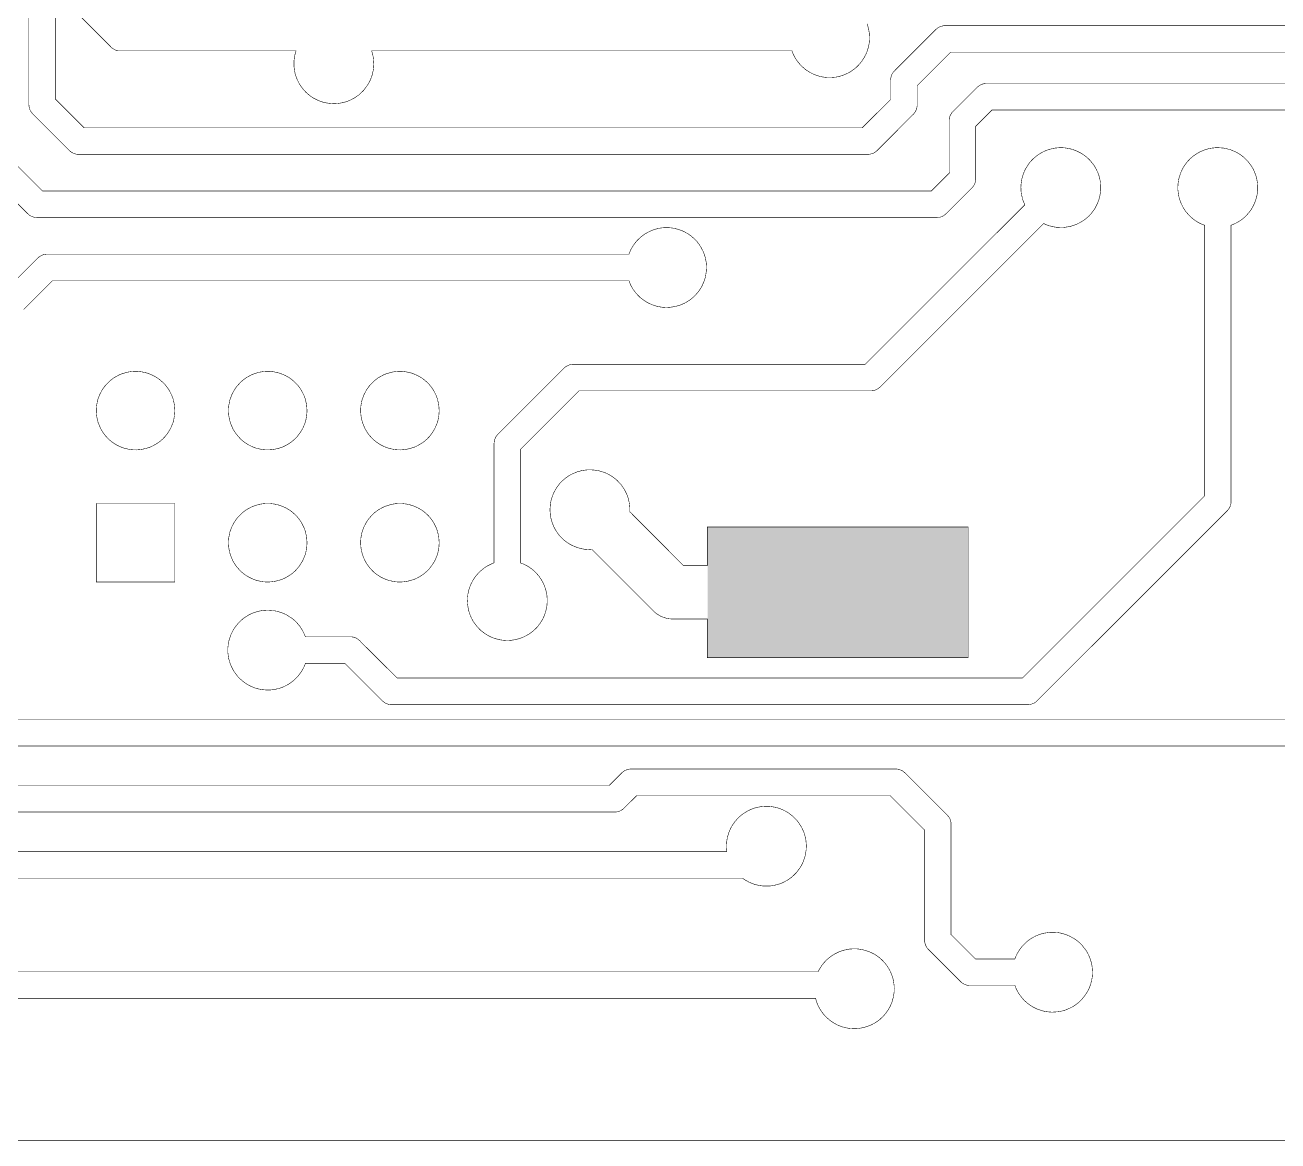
# Model space of a CAD drawing. Extents: x 0 to 3.15, y 0 to 4.33.
# Drawn here: x 1.642 to 2.59, y 0.429 to 1.273 of the extents above; entities that cross this region are included whole.
import ezdxf

# ---------------------------------------------------------------- set-up
doc = ezdxf.new("R2010")
doc.units = 0
doc.layers.add('Edge_Top', color=16, linetype='CONTINUOUS')
doc.layers.add('Top_Paste', color=4, linetype='CONTINUOUS')

msp = doc.modelspace()

# ---------------------------------------------------------------- linework, layer by layer
at = {"layer": 'Edge_Top', "linetype": 'CONTINUOUS', "const_width": 0.0004}
for points in [[(1.1242, 0.4288), (3.005, 0.4288), (3.0052, 0.429), (3.0215, 0.4454), (3.0215, 0.4454), (3.0215, 2.7281)], [(2.8773, 1.2526), (2.3419, 1.2526), (2.3419, 1.2526), (2.3165, 1.2272), (2.3165, 1.2264), (2.3165, 1.2124), (2.3165, 1.2116), (2.3163, 1.2108), (2.3162, 1.21), (2.3159, 1.2093), (2.3156, 1.2085), (2.3153, 1.2078), (2.3149, 1.2072), (2.3144, 1.2065), (2.3139, 1.2059), (2.3134, 1.2053), (2.3132, 1.2052), (2.2861, 1.178), (2.2855, 1.1775), (2.2848, 1.177), (2.2842, 1.1766), (2.2835, 1.1762), (2.2828, 1.1759), (2.282, 1.1757), (2.2812, 1.1755), (2.2805, 1.1754), (2.2797, 1.1753), (2.2789, 1.1753), (2.2786, 1.1753), (1.6819, 1.1753), (1.6811, 1.1753), (1.6803, 1.1754), (1.6796, 1.1756), (1.6788, 1.1758), (1.6781, 1.1761), (1.6774, 1.1765), (1.6767, 1.1769), (1.6761, 1.1773), (1.6755, 1.1778), (1.6749, 1.1784), (1.6747, 1.1786), (1.6472, 1.2061), (1.6467, 1.2067), (1.6462, 1.2073), (1.6458, 1.208), (1.6454, 1.2087), (1.6451, 1.2094), (1.6449, 1.2101), (1.6447, 1.2109), (1.6445, 1.2117), (1.6445, 1.2124), (1.6444, 1.2132), (1.6444, 1.2135), (1.6444, 1.365)], [(1.6645, 1.3282), (1.6645, 1.2171), (1.6649, 1.2167), (1.6863, 1.1953), (1.6866, 1.1953), (2.275, 1.1953), (2.275, 1.1954), (2.2964, 1.2168), (2.2964, 1.2173), (2.2964, 1.2316), (2.2965, 1.2324), (2.2966, 1.2332), (2.2968, 1.234), (2.297, 1.2347), (2.2973, 1.2355), (2.2976, 1.2362), (2.298, 1.2368), (2.2985, 1.2375), (2.299, 1.2381), (2.2996, 1.2386), (2.2997, 1.2388), (2.3308, 1.2699), (2.3314, 1.2704), (2.332, 1.2709), (2.3327, 1.2713), (2.3334, 1.2717), (2.3341, 1.272), (2.3349, 1.2723), (2.3356, 1.2724), (2.3364, 1.2726), (2.3372, 1.2727), (2.338, 1.2727), (2.3383, 1.2727), (2.8818, 1.2727)], [(2.2786, 1.2741), (2.279, 1.2729), (2.2794, 1.2716), (2.2797, 1.2703), (2.28, 1.2691), (2.2802, 1.2678), (2.2804, 1.2665), (2.2804, 1.2651), (2.2805, 1.2638), (2.2805, 1.2626), (2.2804, 1.2612), (2.2803, 1.2599), (2.2801, 1.2586), (2.2798, 1.2573), (2.2795, 1.2561), (2.2792, 1.2548), (2.2788, 1.2536), (2.2783, 1.2523), (2.2778, 1.2511), (2.2772, 1.2499), (2.2766, 1.2488), (2.2759, 1.2477), (2.2752, 1.2466), (2.2745, 1.2455), (2.2736, 1.2445), (2.2728, 1.2435), (2.2719, 1.2425), (2.271, 1.2416), (2.27, 1.2407), (2.269, 1.2399), (2.2679, 1.2391), (2.2668, 1.2383), (2.2657, 1.2376), (2.2646, 1.237), (2.2634, 1.2364), (2.2622, 1.2359), (2.261, 1.2354), (2.2598, 1.2349), (2.2585, 1.2345), (2.2572, 1.2342), (2.256, 1.2339), (2.2547, 1.2337), (2.2534, 1.2336), (2.2521, 1.2335), (2.2507, 1.2334), (2.2494, 1.2334), (2.2481, 1.2335), (2.2468, 1.2336), (2.2455, 1.2338), (2.2442, 1.234), (2.2429, 1.2343), (2.2417, 1.2347), (2.2404, 1.2351), (2.2392, 1.2355), (2.238, 1.236), (2.2368, 1.2366), (2.2356, 1.2372), (2.2345, 1.2379), (2.2334, 1.2386), (2.2323, 1.2393), (2.2313, 1.2401), (2.2303, 1.241), (2.2293, 1.2419), (2.2284, 1.2428), (2.2275, 1.2438), (2.2267, 1.2448), (2.2259, 1.2458), (2.2251, 1.2469), (2.2244, 1.248), (2.2238, 1.2491), (2.2232, 1.2503), (2.2226, 1.2515), (2.2221, 1.2527), (2.2218, 1.2536), (2.2217, 1.2536), (1.9038, 1.2536), (1.9039, 1.2531), (1.9043, 1.2519), (1.9046, 1.2506), (1.9049, 1.2493), (1.9051, 1.248), (1.9052, 1.2467), (1.9053, 1.2454), (1.9054, 1.2441), (1.9054, 1.2428), (1.9053, 1.2415), (1.9052, 1.2402), (1.905, 1.2389), (1.9047, 1.2376), (1.9044, 1.2363), (1.9041, 1.2351), (1.9037, 1.2338), (1.9032, 1.2326), (1.9027, 1.2314), (1.9021, 1.2302), (1.9015, 1.2291), (1.9008, 1.2279), (1.9001, 1.2268), (1.8993, 1.2258), (1.8985, 1.2247), (1.8977, 1.2237), (1.8968, 1.2228), (1.8958, 1.2219), (1.8949, 1.221), (1.8939, 1.2201), (1.8928, 1.2194), (1.8917, 1.2186), (1.8906, 1.2179), (1.8895, 1.2173), (1.8883, 1.2167), (1.8871, 1.2161), (1.8859, 1.2156), (1.8847, 1.2152), (1.8834, 1.2148), (1.8821, 1.2145), (1.8808, 1.2142), (1.8796, 1.214), (1.8782, 1.2138), (1.8769, 1.2137), (1.8756, 1.2137), (1.8743, 1.2137), (1.873, 1.2138), (1.8717, 1.2139), (1.8704, 1.2141), (1.8691, 1.2143), (1.8678, 1.2146), (1.8666, 1.2149), (1.8653, 1.2153), (1.8641, 1.2158), (1.8629, 1.2163), (1.8617, 1.2169), (1.8605, 1.2175), (1.8594, 1.2181), (1.8583, 1.2188), (1.8572, 1.2196), (1.8562, 1.2204), (1.8552, 1.2213), (1.8542, 1.2221), (1.8533, 1.2231), (1.8524, 1.224), (1.8516, 1.2251), (1.8508, 1.2261), (1.85, 1.2272), (1.8493, 1.2283), (1.8487, 1.2294), (1.8481, 1.2306), (1.8475, 1.2318), (1.847, 1.233), (1.8466, 1.2342), (1.8462, 1.2355), (1.8458, 1.2367), (1.8456, 1.238), (1.8453, 1.2393), (1.8452, 1.2406), (1.845, 1.2419), (1.845, 1.2432), (1.845, 1.2445), (1.845, 1.2459), (1.8452, 1.2472), (1.8453, 1.2485), (1.8456, 1.2498), (1.8458, 1.251), (1.8462, 1.2523), (1.8466, 1.2536), (1.845, 1.2536), (1.7134, 1.2536), (1.7126, 1.2536), (1.7118, 1.2537), (1.7111, 1.2539), (1.7103, 1.2541), (1.7096, 1.2544), (1.7089, 1.2548), (1.7082, 1.2552), (1.7076, 1.2556), (1.7069, 1.2561), (1.7064, 1.2567), (1.7062, 1.2569), (1.6787, 1.2844)], [(1.6332, 1.1691), (1.6548, 1.1475), (1.6554, 1.1475), (2.3272, 1.1475), (2.3276, 1.1479), (2.3408, 1.1611), (2.3407, 1.1611), (2.3408, 1.2009), (2.3408, 1.2017), (2.3409, 1.2025), (2.3411, 1.2033), (2.3413, 1.204), (2.3416, 1.2048), (2.342, 1.2055), (2.3424, 1.2061), (2.3428, 1.2068), (2.3433, 1.2074), (2.3439, 1.208), (2.3441, 1.2081), (2.3621, 1.2262), (2.3627, 1.2267), (2.3633, 1.2271), (2.364, 1.2276), (2.3647, 1.2279), (2.3654, 1.2282), (2.3661, 1.2285), (2.3669, 1.2287), (2.3677, 1.2288), (2.3684, 1.2289), (2.3692, 1.2289), (2.3695, 1.2289), (2.6936, 1.2289)], [(2.6886, 1.2088), (2.3731, 1.2088), (2.3727, 1.2084), (2.3608, 1.1965), (2.3608, 1.1965), (2.3608, 1.1567), (2.3608, 1.1559), (2.3607, 1.1551), (2.3605, 1.1543), (2.3603, 1.1536), (2.36, 1.1528), (2.3596, 1.1521), (2.3592, 1.1515), (2.3588, 1.1508), (2.3583, 1.1502), (2.3577, 1.1497), (2.3575, 1.1495), (2.3382, 1.1302), (2.3376, 1.1297), (2.337, 1.1292), (2.3364, 1.1288), (2.3357, 1.1284), (2.3349, 1.1281), (2.3342, 1.1278), (2.3334, 1.1277), (2.3326, 1.1275), (2.3319, 1.1274), (2.3311, 1.1274), (2.3308, 1.1274), (1.6504, 1.1274), (1.6496, 1.1275), (1.6488, 1.1276), (1.6481, 1.1278), (1.6473, 1.128), (1.6466, 1.1283), (1.6459, 1.1286), (1.6452, 1.129), (1.6446, 1.1295), (1.644, 1.13), (1.6434, 1.1305), (1.6432, 1.1307), (1.6157, 1.1582)], [(2.5742, 1.1499), (2.5742, 1.1485), (2.5741, 1.1472), (2.5739, 1.1459), (2.5737, 1.1446), (2.5734, 1.1434), (2.5731, 1.1421), (2.5727, 1.1408), (2.5723, 1.1396), (2.5718, 1.1384), (2.5713, 1.1372), (2.5707, 1.136), (2.57, 1.1348), (2.5694, 1.1337), (2.5686, 1.1326), (2.5678, 1.1316), (2.567, 1.1306), (2.5661, 1.1296), (2.5652, 1.1286), (2.5643, 1.1277), (2.5633, 1.1269), (2.5623, 1.1261), (2.5612, 1.1253), (2.5601, 1.1246), (2.559, 1.1239), (2.5578, 1.1233), (2.5566, 1.1227), (2.5554, 1.1222), (2.5542, 1.1217), (2.554, 1.1216), (2.554, 1.1212), (2.554, 0.9123), (2.554, 0.9115), (2.5539, 0.9108), (2.5537, 0.91), (2.5535, 0.9092), (2.5532, 0.9085), (2.5528, 0.9078), (2.5524, 0.9071), (2.552, 0.9065), (2.5515, 0.9059), (2.5509, 0.9053), (2.5507, 0.9051), (2.4071, 0.7615), (2.4066, 0.761), (2.4059, 0.7606), (2.4053, 0.7601), (2.4046, 0.7598), (2.4038, 0.7595), (2.4031, 0.7592), (2.4023, 0.759), (2.4016, 0.7589), (2.4008, 0.7588), (2.4, 0.7588), (2.3997, 0.7588), (1.9187, 0.7588), (1.9179, 0.7588), (1.9171, 0.759), (1.9163, 0.7591), (1.9156, 0.7594), (1.9149, 0.7597), (1.9141, 0.76), (1.9135, 0.7604), (1.9128, 0.7609), (1.9122, 0.7614), (1.9117, 0.7619), (1.9115, 0.7621), (1.8835, 0.79), (1.8827, 0.79), (1.8537, 0.79), (1.8532, 0.7888), (1.8527, 0.7876), (1.8521, 0.7864), (1.8515, 0.7853), (1.8508, 0.7841), (1.8501, 0.783), (1.8493, 0.782), (1.8485, 0.7809), (1.8477, 0.7799), (1.8468, 0.779), (1.8458, 0.7781), (1.8449, 0.7772), (1.8439, 0.7764), (1.8428, 0.7756), (1.8417, 0.7748), (1.8406, 0.7741), (1.8395, 0.7735), (1.8383, 0.7729), (1.8371, 0.7723), (1.8359, 0.7718), (1.8346, 0.7714), (1.8334, 0.771), (1.8321, 0.7707), (1.8308, 0.7704), (1.8295, 0.7702), (1.8282, 0.77), (1.8269, 0.7699), (1.8256, 0.7699), (1.8243, 0.7699), (1.823, 0.77), (1.8217, 0.7701), (1.8204, 0.7703), (1.8191, 0.7705), (1.8178, 0.7708), (1.8166, 0.7711), (1.8153, 0.7715), (1.8141, 0.772), (1.8129, 0.7725), (1.8117, 0.7731), (1.8105, 0.7737), (1.8094, 0.7743), (1.8083, 0.775), (1.8072, 0.7758), (1.8062, 0.7766), (1.8052, 0.7775), (1.8042, 0.7783), (1.8033, 0.7793), (1.8024, 0.7802), (1.8016, 0.7813), (1.8008, 0.7823), (1.8, 0.7834), (1.7993, 0.7845), (1.7987, 0.7856), (1.7981, 0.7868), (1.7975, 0.788), (1.797, 0.7892), (1.7966, 0.7904), (1.7962, 0.7917), (1.7958, 0.7929), (1.7955, 0.7942), (1.7953, 0.7955), (1.7952, 0.7968), (1.795, 0.7981), (1.795, 0.7994), (1.795, 0.8008), (1.795, 0.8021), (1.7952, 0.8034), (1.7953, 0.8047), (1.7956, 0.806), (1.7958, 0.8072), (1.7962, 0.8085), (1.7966, 0.8098), (1.797, 0.811), (1.7975, 0.8122), (1.7981, 0.8134), (1.7987, 0.8146), (1.7993, 0.8157), (1.8, 0.8168), (1.8008, 0.8179), (1.8016, 0.8189), (1.8024, 0.8199), (1.8033, 0.8209), (1.8042, 0.8218), (1.8052, 0.8227), (1.8062, 0.8236), (1.8072, 0.8244), (1.8083, 0.8251), (1.8094, 0.8258), (1.8105, 0.8265), (1.8117, 0.8271), (1.8129, 0.8277), (1.8141, 0.8282), (1.8153, 0.8286), (1.8166, 0.829), (1.8179, 0.8294), (1.8191, 0.8297), (1.8204, 0.8299), (1.8217, 0.8301), (1.823, 0.8302), (1.8243, 0.8303), (1.8257, 0.8303), (1.827, 0.8302), (1.8283, 0.8301), (1.8296, 0.83), (1.8309, 0.8297), (1.8322, 0.8295), (1.8334, 0.8291), (1.8347, 0.8287), (1.8359, 0.8283), (1.8371, 0.8278), (1.8383, 0.8273), (1.8395, 0.8267), (1.8406, 0.826), (1.8417, 0.8253), (1.8428, 0.8246), (1.8439, 0.8238), (1.8449, 0.823), (1.8459, 0.8221), (1.8468, 0.8212), (1.8477, 0.8202), (1.8485, 0.8192), (1.8494, 0.8182), (1.8501, 0.8171), (1.8508, 0.816), (1.8515, 0.8149), (1.8521, 0.8137), (1.8527, 0.8125), (1.8532, 0.8113), (1.8537, 0.8101), (1.8538, 0.8101), (1.8879, 0.8101), (1.8887, 0.8101), (1.8895, 0.81), (1.8903, 0.8098), (1.891, 0.8095), (1.8918, 0.8093), (1.8925, 0.8089), (1.8931, 0.8085), (1.8938, 0.8081), (1.8944, 0.8075), (1.895, 0.807), (1.8951, 0.8068), (1.9231, 0.7789), (1.9239, 0.7789), (2.3961, 0.7789), (2.3963, 0.7791), (2.534, 0.9168), (2.534, 0.9171), (2.534, 1.1217), (2.5339, 1.1217), (2.5327, 1.1221), (2.5315, 1.1226), (2.5303, 1.1232), (2.5291, 1.1238), (2.528, 1.1245), (2.5269, 1.1252), (2.5258, 1.126), (2.5248, 1.1268), (2.5238, 1.1277), (2.5228, 1.1286), (2.5219, 1.1295), (2.5211, 1.1305), (2.5202, 1.1315), (2.5194, 1.1325), (2.5187, 1.1336), (2.518, 1.1347), (2.5174, 1.1359), (2.5168, 1.1371), (2.5162, 1.1383), (2.5157, 1.1395), (2.5153, 1.1407), (2.5149, 1.142), (2.5146, 1.1432), (2.5143, 1.1445), (2.5141, 1.1458), (2.514, 1.1471), (2.5138, 1.1484), (2.5138, 1.1497), (2.5138, 1.1511), (2.5139, 1.1524), (2.514, 1.1537), (2.5142, 1.155), (2.5144, 1.1563), (2.5147, 1.1575), (2.5151, 1.1588), (2.5155, 1.16), (2.5159, 1.1613), (2.5165, 1.1625), (2.517, 1.1637), (2.5176, 1.1648), (2.5183, 1.166), (2.519, 1.1671), (2.5198, 1.1681), (2.5206, 1.1692), (2.5214, 1.1702), (2.5223, 1.1711), (2.5232, 1.1721), (2.5242, 1.1729), (2.5252, 1.1738), (2.5263, 1.1746), (2.5274, 1.1753), (2.5285, 1.176), (2.5296, 1.1767), (2.5308, 1.1773), (2.532, 1.1778), (2.5332, 1.1783), (2.5344, 1.1788), (2.5357, 1.1791), (2.5369, 1.1795), (2.5382, 1.1798), (2.5395, 1.18), (2.5408, 1.1801), (2.5421, 1.1803), (2.5434, 1.1803), (2.5447, 1.1803), (2.5461, 1.1802), (2.5474, 1.1801), (2.5487, 1.18), (2.55, 1.1797), (2.5512, 1.1794), (2.5525, 1.1791), (2.5538, 1.1787), (2.555, 1.1782), (2.5562, 1.1777), (2.5574, 1.1772), (2.5585, 1.1766), (2.5597, 1.1759), (2.5608, 1.1752), (2.5619, 1.1745), (2.5629, 1.1737), (2.5639, 1.1728), (2.5649, 1.1719), (2.5658, 1.171), (2.5667, 1.17), (2.5675, 1.169), (2.5683, 1.168), (2.5691, 1.1669), (2.5698, 1.1658), (2.5705, 1.1647), (2.5711, 1.1635), (2.5716, 1.1623), (2.5721, 1.1611), (2.5726, 1.1599), (2.573, 1.1586), (2.5733, 1.1574), (2.5736, 1.1561), (2.5738, 1.1548), (2.574, 1.1535), (2.5741, 1.1522), (2.5742, 1.1509), (2.5742, 1.1499)], [(2.4554, 1.1499), (2.4554, 1.1485), (2.4553, 1.1472), (2.4551, 1.1459), (2.4549, 1.1446), (2.4547, 1.1434), (2.4543, 1.1421), (2.454, 1.1408), (2.4535, 1.1396), (2.4531, 1.1384), (2.4525, 1.1372), (2.4519, 1.136), (2.4513, 1.1348), (2.4506, 1.1337), (2.4499, 1.1326), (2.4491, 1.1316), (2.4483, 1.1306), (2.4474, 1.1296), (2.4465, 1.1286), (2.4455, 1.1277), (2.4445, 1.1269), (2.4435, 1.1261), (2.4424, 1.1253), (2.4413, 1.1246), (2.4402, 1.1239), (2.4391, 1.1233), (2.4379, 1.1227), (2.4367, 1.1222), (2.4355, 1.1217), (2.4342, 1.1213), (2.433, 1.1209), (2.4317, 1.1206), (2.4304, 1.1204), (2.4291, 1.1202), (2.4278, 1.12), (2.4265, 1.1199), (2.4252, 1.1199), (2.4239, 1.12), (2.4225, 1.12), (2.4212, 1.1202), (2.4199, 1.1204), (2.4187, 1.1206), (2.4174, 1.121), (2.4161, 1.1213), (2.4149, 1.1218), (2.4137, 1.1222), (2.4125, 1.1228), (2.4122, 1.1229), (2.4119, 1.1226), (2.2884, 0.9991), (2.2878, 0.9986), (2.2872, 0.9981), (2.2865, 0.9977), (2.2858, 0.9973), (2.2851, 0.997), (2.2843, 0.9967), (2.2836, 0.9965), (2.2828, 0.9964), (2.282, 0.9963), (2.2812, 0.9963), (2.2809, 0.9963), (2.0606, 0.9963), (2.0606, 0.9963), (2.0165, 0.9522), (2.0165, 0.9519), (2.0165, 0.866), (2.0169, 0.8659), (2.0182, 0.8654), (2.0194, 0.8649), (2.0205, 0.8643), (2.0217, 0.8637), (2.0228, 0.863), (2.0239, 0.8622), (2.0249, 0.8615), (2.026, 0.8606), (2.0269, 0.8598), (2.0279, 0.8588), (2.0288, 0.8579), (2.0296, 0.8569), (2.0305, 0.8559), (2.0312, 0.8548), (2.032, 0.8537), (2.0326, 0.8526), (2.0333, 0.8514), (2.0338, 0.8503), (2.0344, 0.8491), (2.0348, 0.8478), (2.0353, 0.8466), (2.0356, 0.8453), (2.0359, 0.8441), (2.0362, 0.8428), (2.0364, 0.8415), (2.0365, 0.8402), (2.0366, 0.8389), (2.0366, 0.8376), (2.0366, 0.8363), (2.0365, 0.835), (2.0364, 0.8337), (2.0362, 0.8324), (2.0359, 0.8311), (2.0356, 0.8298), (2.0353, 0.8285), (2.0348, 0.8273), (2.0344, 0.8261), (2.0338, 0.8249), (2.0333, 0.8237), (2.0326, 0.8225), (2.0319, 0.8214), (2.0312, 0.8203), (2.0304, 0.8193), (2.0296, 0.8182), (2.0288, 0.8172), (2.0279, 0.8163), (2.0269, 0.8154), (2.0259, 0.8145), (2.0249, 0.8137), (2.0239, 0.8129), (2.0228, 0.8122), (2.0216, 0.8115), (2.0205, 0.8109), (2.0193, 0.8103), (2.0181, 0.8097), (2.0169, 0.8093), (2.0157, 0.8088), (2.0144, 0.8085), (2.0131, 0.8081), (2.0119, 0.8079), (2.0106, 0.8077), (2.0093, 0.8075), (2.0079, 0.8074), (2.0066, 0.8074), (2.0053, 0.8074), (2.004, 0.8075), (2.0027, 0.8076), (2.0014, 0.8078), (2.0001, 0.8081), (1.9988, 0.8084), (1.9976, 0.8087), (1.9963, 0.8091), (1.9951, 0.8096), (1.9939, 0.8101), (1.9927, 0.8107), (1.9916, 0.8113), (1.9904, 0.812), (1.9893, 0.8127), (1.9883, 0.8135), (1.9872, 0.8143), (1.9862, 0.8151), (1.9853, 0.816), (1.9844, 0.817), (1.9835, 0.8179), (1.9827, 0.819), (1.9819, 0.82), (1.9811, 0.8211), (1.9804, 0.8222), (1.9798, 0.8234), (1.9792, 0.8245), (1.9787, 0.8257), (1.9782, 0.8269), (1.9777, 0.8282), (1.9774, 0.8294), (1.977, 0.8307), (1.9768, 0.832), (1.9766, 0.8333), (1.9764, 0.8346), (1.9763, 0.8359), (1.9762, 0.8372), (1.9763, 0.8385), (1.9763, 0.8398), (1.9765, 0.8411), (1.9766, 0.8424), (1.9769, 0.8437), (1.9772, 0.845), (1.9775, 0.8463), (1.9779, 0.8475), (1.9784, 0.8487), (1.9789, 0.85), (1.9795, 0.8511), (1.9801, 0.8523), (1.9807, 0.8534), (1.9815, 0.8545), (1.9822, 0.8556), (1.983, 0.8566), (1.9839, 0.8576), (1.9848, 0.8586), (1.9857, 0.8595), (1.9867, 0.8604), (1.9877, 0.8612), (1.9887, 0.862), (1.9898, 0.8628), (1.9909, 0.8635), (1.992, 0.8641), (1.9932, 0.8647), (1.9944, 0.8653), (1.9956, 0.8658), (1.9964, 0.8661), (1.9964, 0.8665), (1.9964, 0.9566), (1.9965, 0.9574), (1.9966, 0.9582), (1.9967, 0.9589), (1.997, 0.9597), (1.9973, 0.9604), (1.9976, 0.9611), (1.998, 0.9618), (1.9985, 0.9625), (1.999, 0.9631), (1.9995, 0.9636), (1.9997, 0.9638), (2.0495, 1.0136), (2.0501, 1.0142), (2.0508, 1.0146), (2.0514, 1.015), (2.0521, 1.0154), (2.0528, 1.0157), (2.0536, 1.016), (2.0544, 1.0162), (2.0551, 1.0163), (2.0559, 1.0164), (2.0567, 1.0164), (2.057, 1.0164), (2.2773, 1.0164), (2.2773, 1.0164), (2.398, 1.1371), (2.3977, 1.1378), (2.3972, 1.139), (2.3967, 1.1402), (2.3963, 1.1415), (2.396, 1.1427), (2.3957, 1.144), (2.3954, 1.1453), (2.3952, 1.1466), (2.3951, 1.1479), (2.3951, 1.1492), (2.395, 1.1505), (2.3951, 1.1518), (2.3952, 1.1531), (2.3954, 1.1544), (2.3956, 1.1557), (2.3958, 1.157), (2.3962, 1.1583), (2.3966, 1.1596), (2.397, 1.1608), (2.3975, 1.162), (2.398, 1.1632), (2.3986, 1.1644), (2.3993, 1.1655), (2.4, 1.1666), (2.4007, 1.1677), (2.4015, 1.1688), (2.4023, 1.1698), (2.4032, 1.1708), (2.4041, 1.1717), (2.4051, 1.1726), (2.4061, 1.1734), (2.4071, 1.1743), (2.4082, 1.175), (2.4093, 1.1757), (2.4104, 1.1764), (2.4115, 1.177), (2.4127, 1.1776), (2.4139, 1.1781), (2.4152, 1.1786), (2.4164, 1.179), (2.4177, 1.1793), (2.4189, 1.1797), (2.4202, 1.1799), (2.4215, 1.1801), (2.4228, 1.1802), (2.4241, 1.1803), (2.4255, 1.1803), (2.4268, 1.1803), (2.4281, 1.1802), (2.4294, 1.18), (2.4307, 1.1798), (2.432, 1.1796), (2.4332, 1.1792), (2.4345, 1.1789), (2.4357, 1.1784), (2.437, 1.1779), (2.4381, 1.1774), (2.4393, 1.1768), (2.4405, 1.1762), (2.4416, 1.1755), (2.4427, 1.1748), (2.4437, 1.174), (2.4448, 1.1732), (2.4457, 1.1723), (2.4467, 1.1714), (2.4476, 1.1704), (2.4484, 1.1694), (2.4493, 1.1684), (2.45, 1.1674), (2.4508, 1.1663), (2.4514, 1.1651), (2.4521, 1.164), (2.4526, 1.1628), (2.4532, 1.1616), (2.4536, 1.1604), (2.4541, 1.1591), (2.4544, 1.1579), (2.4547, 1.1566), (2.455, 1.1553), (2.4552, 1.154), (2.4553, 1.1527), (2.4554, 1.1514), (2.4554, 1.1501), (2.4554, 1.1499)], [(1.6308, 1.0765), (1.6513, 1.0969), (1.6519, 1.0974), (1.6525, 1.0979), (1.6532, 1.0983), (1.6539, 1.0987), (1.6546, 1.099), (1.6553, 1.0993), (1.6561, 1.0995), (1.6569, 1.0996), (1.6576, 1.0997), (1.6584, 1.0997), (1.6587, 1.0997), (2.0985, 1.0997), (2.0986, 1.1001), (2.0991, 1.1013), (2.0996, 1.1025), (2.1002, 1.1037), (2.1008, 1.1048), (2.1015, 1.1059), (2.1022, 1.107), (2.103, 1.1081), (2.1039, 1.1091), (2.1047, 1.1101), (2.1056, 1.111), (2.1066, 1.1119), (2.1076, 1.1128), (2.1086, 1.1136), (2.1096, 1.1144), (2.1107, 1.1151), (2.1119, 1.1158), (2.113, 1.1164), (2.1142, 1.117), (2.1154, 1.1175), (2.1166, 1.118), (2.1179, 1.1184), (2.1191, 1.1188), (2.1204, 1.1191), (2.1217, 1.1194), (2.123, 1.1196), (2.1243, 1.1197), (2.1256, 1.1198), (2.1269, 1.1198), (2.1282, 1.1198), (2.1295, 1.1197), (2.1308, 1.1196), (2.1321, 1.1194), (2.1334, 1.1191), (2.1347, 1.1188), (2.1359, 1.1185), (2.1372, 1.118), (2.1384, 1.1176), (2.1396, 1.117), (2.1408, 1.1165), (2.1419, 1.1158), (2.1431, 1.1152), (2.1442, 1.1144), (2.1452, 1.1137), (2.1463, 1.1128), (2.1472, 1.112), (2.1482, 1.1111), (2.1491, 1.1101), (2.15, 1.1092), (2.1508, 1.1081), (2.1516, 1.1071), (2.1523, 1.106), (2.153, 1.1049), (2.1536, 1.1037), (2.1542, 1.1026), (2.1548, 1.1014), (2.1553, 1.1001), (2.1557, 1.0989), (2.1561, 1.0976), (2.1564, 1.0964), (2.1566, 1.0951), (2.1569, 1.0938), (2.157, 1.0925), (2.1571, 1.0912), (2.1571, 1.0899), (2.1571, 1.0886), (2.157, 1.0873), (2.1569, 1.086), (2.1567, 1.0847), (2.1565, 1.0834), (2.1562, 1.0821), (2.1558, 1.0808), (2.1554, 1.0796), (2.155, 1.0784), (2.1544, 1.0772), (2.1539, 1.076), (2.1533, 1.0748), (2.1526, 1.0737), (2.1519, 1.0726), (2.1511, 1.0715), (2.1503, 1.0705), (2.1494, 1.0695), (2.1485, 1.0685), (2.1476, 1.0676), (2.1466, 1.0667), (2.1456, 1.0659), (2.1446, 1.0651), (2.1435, 1.0644), (2.1424, 1.0637), (2.1412, 1.063), (2.1401, 1.0624), (2.1389, 1.0619), (2.1377, 1.0614), (2.1364, 1.061), (2.1352, 1.0606), (2.1339, 1.0602), (2.1326, 1.06), (2.1313, 1.0598), (2.13, 1.0596), (2.1287, 1.0595), (2.1274, 1.0594), (2.1261, 1.0594), (2.1248, 1.0595), (2.1235, 1.0596), (2.1222, 1.0598), (2.1209, 1.0601), (2.1196, 1.0603), (2.1183, 1.0607), (2.1171, 1.0611), (2.1158, 1.0615), (2.1146, 1.0621), (2.1135, 1.0626), (2.1123, 1.0632), (2.1112, 1.0639), (2.1101, 1.0646), (2.109, 1.0654), (2.1079, 1.0662), (2.1069, 1.067), (2.106, 1.0679), (2.1051, 1.0688), (2.1042, 1.0698), (2.1033, 1.0708), (2.1025, 1.0719), (2.1018, 1.0729), (2.1011, 1.074), (2.1004, 1.0752), (2.0998, 1.0763), (2.0993, 1.0775), (2.0988, 1.0787), (2.0985, 1.0796), (2.0983, 1.0796), (1.6623, 1.0796), (1.6623, 1.0796), (1.6405, 1.0578)], [(1.7549, 0.9811), (1.7548, 0.9798), (1.7547, 0.9785), (1.7546, 0.9772), (1.7543, 0.9759), (1.7541, 0.9746), (1.7538, 0.9733), (1.7534, 0.972), (1.7529, 0.9708), (1.7524, 0.9696), (1.7519, 0.9684), (1.7513, 0.9672), (1.7506, 0.9661), (1.7499, 0.965), (1.7492, 0.9639), (1.7484, 0.9629), (1.7476, 0.9618), (1.7467, 0.9609), (1.7458, 0.9599), (1.7448, 0.9591), (1.7438, 0.9582), (1.7428, 0.9574), (1.7417, 0.9567), (1.7406, 0.956), (1.7394, 0.9553), (1.7383, 0.9547), (1.7371, 0.9541), (1.7359, 0.9536), (1.7346, 0.9532), (1.7334, 0.9528), (1.7321, 0.9525), (1.7308, 0.9522), (1.7295, 0.952), (1.7282, 0.9518), (1.7269, 0.9517), (1.7256, 0.9516), (1.7243, 0.9517), (1.723, 0.9517), (1.7217, 0.9518), (1.7204, 0.952), (1.7191, 0.9523), (1.7178, 0.9526), (1.7166, 0.9529), (1.7153, 0.9533), (1.7141, 0.9538), (1.7129, 0.9543), (1.7117, 0.9549), (1.7105, 0.9555), (1.7094, 0.9562), (1.7083, 0.9569), (1.7072, 0.9577), (1.7062, 0.9585), (1.7052, 0.9593), (1.7043, 0.9602), (1.7034, 0.9612), (1.7025, 0.9622), (1.7017, 0.9632), (1.7009, 0.9642), (1.7002, 0.9653), (1.6995, 0.9664), (1.6988, 0.9676), (1.6983, 0.9688), (1.6977, 0.97), (1.6973, 0.9712), (1.6968, 0.9724), (1.6965, 0.9737), (1.6962, 0.975), (1.6959, 0.9763), (1.6957, 0.9776), (1.6956, 0.9789), (1.6955, 0.9802), (1.6955, 0.9815), (1.6955, 0.9828), (1.6956, 0.9841), (1.6957, 0.9854), (1.696, 0.9867), (1.6962, 0.988), (1.6965, 0.9893), (1.6969, 0.9905), (1.6974, 0.9918), (1.6978, 0.993), (1.6984, 0.9942), (1.699, 0.9953), (1.6996, 0.9965), (1.7003, 0.9976), (1.7011, 0.9987), (1.7018, 0.9997), (1.7027, 1.0007), (1.7036, 1.0017), (1.7045, 1.0026), (1.7054, 1.0035), (1.7064, 1.0044), (1.7075, 1.0052), (1.7085, 1.006), (1.7097, 1.0067), (1.7108, 1.0073), (1.7119, 1.0079), (1.7131, 1.0085), (1.7143, 1.009), (1.7156, 1.0094), (1.7168, 1.0098), (1.7181, 1.0102), (1.7194, 1.0105), (1.7207, 1.0107), (1.722, 1.0109), (1.7233, 1.011), (1.7246, 1.011), (1.7259, 1.011), (1.7272, 1.011), (1.7285, 1.0108), (1.7298, 1.0107), (1.7311, 1.0104), (1.7324, 1.0101), (1.7337, 1.0098), (1.7349, 1.0094), (1.7361, 1.0089), (1.7373, 1.0084), (1.7385, 1.0079), (1.7397, 1.0072), (1.7408, 1.0066), (1.7419, 1.0059), (1.743, 1.0051), (1.744, 1.0043), (1.745, 1.0034), (1.746, 1.0025), (1.7469, 1.0016), (1.7478, 1.0006), (1.7486, 0.9996), (1.7494, 0.9985), (1.7501, 0.9975), (1.7508, 0.9963), (1.7514, 0.9952), (1.752, 0.994), (1.7526, 0.9928), (1.753, 0.9916), (1.7535, 0.9904), (1.7538, 0.9891), (1.7541, 0.9878), (1.7544, 0.9865), (1.7546, 0.9852), (1.7547, 0.9839), (1.7548, 0.9826), (1.7549, 0.9813), (1.7549, 0.9811)], [(1.8549, 0.9811), (1.8548, 0.9798), (1.8547, 0.9785), (1.8546, 0.9772), (1.8543, 0.9759), (1.8541, 0.9746), (1.8538, 0.9733), (1.8534, 0.972), (1.8529, 0.9708), (1.8524, 0.9696), (1.8519, 0.9684), (1.8513, 0.9672), (1.8506, 0.9661), (1.8499, 0.965), (1.8492, 0.9639), (1.8484, 0.9629), (1.8476, 0.9618), (1.8467, 0.9609), (1.8458, 0.9599), (1.8448, 0.9591), (1.8438, 0.9582), (1.8428, 0.9574), (1.8417, 0.9567), (1.8406, 0.956), (1.8394, 0.9553), (1.8383, 0.9547), (1.8371, 0.9541), (1.8359, 0.9536), (1.8346, 0.9532), (1.8334, 0.9528), (1.8321, 0.9525), (1.8308, 0.9522), (1.8295, 0.952), (1.8282, 0.9518), (1.8269, 0.9517), (1.8256, 0.9516), (1.8243, 0.9517), (1.823, 0.9517), (1.8217, 0.9518), (1.8204, 0.952), (1.8191, 0.9523), (1.8178, 0.9526), (1.8166, 0.9529), (1.8153, 0.9533), (1.8141, 0.9538), (1.8129, 0.9543), (1.8117, 0.9549), (1.8105, 0.9555), (1.8094, 0.9562), (1.8083, 0.9569), (1.8072, 0.9577), (1.8062, 0.9585), (1.8052, 0.9593), (1.8043, 0.9602), (1.8034, 0.9612), (1.8025, 0.9622), (1.8017, 0.9632), (1.8009, 0.9642), (1.8002, 0.9653), (1.7995, 0.9664), (1.7988, 0.9676), (1.7983, 0.9688), (1.7977, 0.97), (1.7973, 0.9712), (1.7968, 0.9724), (1.7965, 0.9737), (1.7962, 0.975), (1.7959, 0.9763), (1.7957, 0.9776), (1.7956, 0.9789), (1.7955, 0.9802), (1.7955, 0.9815), (1.7955, 0.9828), (1.7956, 0.9841), (1.7957, 0.9854), (1.796, 0.9867), (1.7962, 0.988), (1.7965, 0.9893), (1.7969, 0.9905), (1.7974, 0.9918), (1.7978, 0.993), (1.7984, 0.9942), (1.799, 0.9953), (1.7996, 0.9965), (1.8003, 0.9976), (1.8011, 0.9987), (1.8018, 0.9997), (1.8027, 1.0007), (1.8036, 1.0017), (1.8045, 1.0026), (1.8054, 1.0035), (1.8064, 1.0044), (1.8075, 1.0052), (1.8085, 1.006), (1.8097, 1.0067), (1.8108, 1.0073), (1.8119, 1.0079), (1.8131, 1.0085), (1.8143, 1.009), (1.8156, 1.0094), (1.8168, 1.0098), (1.8181, 1.0102), (1.8194, 1.0105), (1.8207, 1.0107), (1.822, 1.0109), (1.8233, 1.011), (1.8246, 1.011), (1.8259, 1.011), (1.8272, 1.011), (1.8285, 1.0108), (1.8298, 1.0107), (1.8311, 1.0104), (1.8324, 1.0101), (1.8337, 1.0098), (1.8349, 1.0094), (1.8361, 1.0089), (1.8373, 1.0084), (1.8385, 1.0079), (1.8397, 1.0072), (1.8408, 1.0066), (1.8419, 1.0059), (1.843, 1.0051), (1.844, 1.0043), (1.845, 1.0034), (1.846, 1.0025), (1.8469, 1.0016), (1.8478, 1.0006), (1.8486, 0.9996), (1.8494, 0.9985), (1.8501, 0.9975), (1.8508, 0.9963), (1.8514, 0.9952), (1.852, 0.994), (1.8526, 0.9928), (1.853, 0.9916), (1.8535, 0.9904), (1.8538, 0.9891), (1.8541, 0.9878), (1.8544, 0.9865), (1.8546, 0.9852), (1.8547, 0.9839), (1.8548, 0.9826), (1.8549, 0.9813), (1.8549, 0.9811)], [(1.9549, 0.9811), (1.9548, 0.9798), (1.9547, 0.9785), (1.9546, 0.9772), (1.9543, 0.9759), (1.9541, 0.9746), (1.9538, 0.9733), (1.9534, 0.972), (1.9529, 0.9708), (1.9524, 0.9696), (1.9519, 0.9684), (1.9513, 0.9672), (1.9506, 0.9661), (1.9499, 0.965), (1.9492, 0.9639), (1.9484, 0.9629), (1.9476, 0.9618), (1.9467, 0.9609), (1.9458, 0.9599), (1.9448, 0.9591), (1.9438, 0.9582), (1.9428, 0.9574), (1.9417, 0.9567), (1.9406, 0.956), (1.9394, 0.9553), (1.9383, 0.9547), (1.9371, 0.9541), (1.9359, 0.9536), (1.9346, 0.9532), (1.9334, 0.9528), (1.9321, 0.9525), (1.9308, 0.9522), (1.9295, 0.952), (1.9282, 0.9518), (1.9269, 0.9517), (1.9256, 0.9516), (1.9243, 0.9517), (1.923, 0.9517), (1.9217, 0.9518), (1.9204, 0.952), (1.9191, 0.9523), (1.9178, 0.9526), (1.9166, 0.9529), (1.9153, 0.9533), (1.9141, 0.9538), (1.9129, 0.9543), (1.9117, 0.9549), (1.9105, 0.9555), (1.9094, 0.9562), (1.9083, 0.9569), (1.9072, 0.9577), (1.9062, 0.9585), (1.9052, 0.9593), (1.9043, 0.9602), (1.9034, 0.9612), (1.9025, 0.9622), (1.9017, 0.9632), (1.9009, 0.9642), (1.9002, 0.9653), (1.8995, 0.9664), (1.8988, 0.9676), (1.8983, 0.9688), (1.8977, 0.97), (1.8973, 0.9712), (1.8968, 0.9724), (1.8965, 0.9737), (1.8962, 0.975), (1.8959, 0.9763), (1.8957, 0.9776), (1.8956, 0.9789), (1.8955, 0.9802), (1.8955, 0.9815), (1.8955, 0.9828), (1.8956, 0.9841), (1.8957, 0.9854), (1.896, 0.9867), (1.8962, 0.988), (1.8965, 0.9893), (1.8969, 0.9905), (1.8974, 0.9918), (1.8978, 0.993), (1.8984, 0.9942), (1.899, 0.9953), (1.8996, 0.9965), (1.9003, 0.9976), (1.9011, 0.9987), (1.9018, 0.9997), (1.9027, 1.0007), (1.9036, 1.0017), (1.9045, 1.0026), (1.9054, 1.0035), (1.9064, 1.0044), (1.9075, 1.0052), (1.9085, 1.006), (1.9097, 1.0067), (1.9108, 1.0073), (1.9119, 1.0079), (1.9131, 1.0085), (1.9143, 1.009), (1.9156, 1.0094), (1.9168, 1.0098), (1.9181, 1.0102), (1.9194, 1.0105), (1.9207, 1.0107), (1.922, 1.0109), (1.9233, 1.011), (1.9246, 1.011), (1.9259, 1.011), (1.9272, 1.011), (1.9285, 1.0108), (1.9298, 1.0107), (1.9311, 1.0104), (1.9324, 1.0101), (1.9337, 1.0098), (1.9349, 1.0094), (1.9361, 1.0089), (1.9373, 1.0084), (1.9385, 1.0079), (1.9397, 1.0072), (1.9408, 1.0066), (1.9419, 1.0059), (1.943, 1.0051), (1.944, 1.0043), (1.945, 1.0034), (1.946, 1.0025), (1.9469, 1.0016), (1.9478, 1.0006), (1.9486, 0.9996), (1.9494, 0.9985), (1.9501, 0.9975), (1.9508, 0.9963), (1.9514, 0.9952), (1.952, 0.994), (1.9526, 0.9928), (1.953, 0.9916), (1.9535, 0.9904), (1.9538, 0.9891), (1.9541, 0.9878), (1.9544, 0.9865), (1.9546, 0.9852), (1.9547, 0.9839), (1.9548, 0.9826), (1.9549, 0.9813), (1.9549, 0.9811)], [(2.1581, 0.8932), (2.3551, 0.8932), (2.3551, 0.7944), (2.1578, 0.7944), (2.1578, 0.8236), (2.1575, 0.8236), (2.1309, 0.8236), (2.1299, 0.8237), (2.1288, 0.8238), (2.1278, 0.824), (2.1268, 0.8242), (2.1258, 0.8245), (2.1248, 0.8248), (2.1238, 0.8252), (2.1228, 0.8256), (2.1219, 0.8261), (2.121, 0.8266), (2.1201, 0.8271), (2.1192, 0.8278), (2.1184, 0.8284), (2.1176, 0.8291), (2.1169, 0.8298), (2.1166, 0.8301), (2.0705, 0.8762), (2.0702, 0.8762), (2.0689, 0.8761), (2.0676, 0.8762), (2.0663, 0.8763), (2.065, 0.8764), (2.0637, 0.8766), (2.0624, 0.8769), (2.0611, 0.8772), (2.0598, 0.8776), (2.0586, 0.878), (2.0574, 0.8785), (2.0562, 0.879), (2.055, 0.8796), (2.0538, 0.8802), (2.0527, 0.8809), (2.0516, 0.8816), (2.0506, 0.8824), (2.0495, 0.8832), (2.0486, 0.8841), (2.0476, 0.885), (2.0467, 0.8859), (2.0458, 0.8869), (2.045, 0.8879), (2.0442, 0.889), (2.0435, 0.8901), (2.0428, 0.8912), (2.0422, 0.8923), (2.0416, 0.8935), (2.0411, 0.8947), (2.0406, 0.8959), (2.0402, 0.8972), (2.0398, 0.8984), (2.0395, 0.8997), (2.0392, 0.901), (2.039, 0.9023), (2.0389, 0.9036), (2.0388, 0.9049), (2.0388, 0.9062), (2.0388, 0.9075), (2.0389, 0.9088), (2.039, 0.9102), (2.0392, 0.9115), (2.0394, 0.9127), (2.0397, 0.914), (2.0401, 0.9153), (2.0405, 0.9165), (2.041, 0.9177), (2.0415, 0.919), (2.0421, 0.9201), (2.0427, 0.9213), (2.0434, 0.9224), (2.0441, 0.9235), (2.0449, 0.9246), (2.0457, 0.9256), (2.0465, 0.9266), (2.0474, 0.9275), (2.0484, 0.9285), (2.0494, 0.9293), (2.0504, 0.9302), (2.0514, 0.9309), (2.0525, 0.9317), (2.0536, 0.9324), (2.0548, 0.933), (2.056, 0.9336), (2.0572, 0.9341), (2.0584, 0.9346), (2.0596, 0.9351), (2.0609, 0.9354), (2.0621, 0.9358), (2.0634, 0.936), (2.0647, 0.9362), (2.066, 0.9364), (2.0673, 0.9365), (2.0686, 0.9365), (2.07, 0.9365), (2.0713, 0.9364), (2.0726, 0.9363), (2.0739, 0.9361), (2.0752, 0.9359), (2.0764, 0.9356), (2.0777, 0.9352), (2.079, 0.9348), (2.0802, 0.9344), (2.0814, 0.9339), (2.0826, 0.9333), (2.0837, 0.9327), (2.0849, 0.932), (2.086, 0.9313), (2.087, 0.9305), (2.0881, 0.9297), (2.0891, 0.9289), (2.09, 0.928), (2.0909, 0.927), (2.0918, 0.9261), (2.0927, 0.9251), (2.0934, 0.924), (2.0942, 0.9229), (2.0949, 0.9218), (2.0955, 0.9207), (2.0961, 0.9195), (2.0967, 0.9183), (2.0972, 0.9171), (2.0976, 0.9159), (2.098, 0.9146), (2.0983, 0.9133), (2.0986, 0.912), (2.0988, 0.9108), (2.099, 0.9095), (2.0991, 0.9081), (2.0991, 0.9068), (2.0991, 0.9056), (2.0991, 0.9047), (2.0994, 0.9045), (2.1398, 0.864), (2.1404, 0.864), (2.1579, 0.864), (2.1578, 0.8648), (2.1578, 0.8932), (2.1581, 0.8932)], [(1.6957, 0.911), (1.7549, 0.911), (1.7549, 0.8516), (1.6955, 0.8516), (1.6955, 0.911), (1.6957, 0.911)], [(1.8549, 0.8811), (1.8548, 0.8798), (1.8547, 0.8785), (1.8546, 0.8772), (1.8543, 0.8759), (1.8541, 0.8746), (1.8538, 0.8733), (1.8534, 0.872), (1.8529, 0.8708), (1.8524, 0.8696), (1.8519, 0.8684), (1.8513, 0.8672), (1.8506, 0.8661), (1.8499, 0.865), (1.8492, 0.8639), (1.8484, 0.8629), (1.8476, 0.8618), (1.8467, 0.8609), (1.8458, 0.8599), (1.8448, 0.8591), (1.8438, 0.8582), (1.8428, 0.8574), (1.8417, 0.8567), (1.8406, 0.856), (1.8394, 0.8553), (1.8383, 0.8547), (1.8371, 0.8541), (1.8359, 0.8536), (1.8346, 0.8532), (1.8334, 0.8528), (1.8321, 0.8525), (1.8308, 0.8522), (1.8295, 0.852), (1.8282, 0.8518), (1.8269, 0.8517), (1.8256, 0.8516), (1.8243, 0.8517), (1.823, 0.8517), (1.8217, 0.8518), (1.8204, 0.852), (1.8191, 0.8523), (1.8178, 0.8526), (1.8166, 0.8529), (1.8153, 0.8533), (1.8141, 0.8538), (1.8129, 0.8543), (1.8117, 0.8549), (1.8105, 0.8555), (1.8094, 0.8562), (1.8083, 0.8569), (1.8072, 0.8577), (1.8062, 0.8585), (1.8052, 0.8593), (1.8043, 0.8602), (1.8034, 0.8612), (1.8025, 0.8622), (1.8017, 0.8632), (1.8009, 0.8642), (1.8002, 0.8653), (1.7995, 0.8664), (1.7988, 0.8676), (1.7983, 0.8688), (1.7977, 0.87), (1.7973, 0.8712), (1.7968, 0.8724), (1.7965, 0.8737), (1.7962, 0.875), (1.7959, 0.8763), (1.7957, 0.8776), (1.7956, 0.8789), (1.7955, 0.8802), (1.7955, 0.8815), (1.7955, 0.8828), (1.7956, 0.8841), (1.7957, 0.8854), (1.796, 0.8867), (1.7962, 0.888), (1.7965, 0.8893), (1.7969, 0.8905), (1.7974, 0.8918), (1.7978, 0.893), (1.7984, 0.8942), (1.799, 0.8953), (1.7996, 0.8965), (1.8003, 0.8976), (1.8011, 0.8987), (1.8018, 0.8997), (1.8027, 0.9007), (1.8036, 0.9017), (1.8045, 0.9026), (1.8054, 0.9035), (1.8064, 0.9044), (1.8075, 0.9052), (1.8085, 0.906), (1.8097, 0.9067), (1.8108, 0.9073), (1.8119, 0.9079), (1.8131, 0.9085), (1.8143, 0.909), (1.8156, 0.9094), (1.8168, 0.9098), (1.8181, 0.9102), (1.8194, 0.9105), (1.8207, 0.9107), (1.822, 0.9109), (1.8233, 0.911), (1.8246, 0.911), (1.8259, 0.911), (1.8272, 0.911), (1.8285, 0.9108), (1.8298, 0.9107), (1.8311, 0.9104), (1.8324, 0.9101), (1.8337, 0.9098), (1.8349, 0.9094), (1.8361, 0.9089), (1.8373, 0.9084), (1.8385, 0.9079), (1.8397, 0.9072), (1.8408, 0.9066), (1.8419, 0.9059), (1.843, 0.9051), (1.844, 0.9043), (1.845, 0.9034), (1.846, 0.9025), (1.8469, 0.9016), (1.8478, 0.9006), (1.8486, 0.8996), (1.8494, 0.8985), (1.8501, 0.8975), (1.8508, 0.8963), (1.8514, 0.8952), (1.852, 0.894), (1.8526, 0.8928), (1.853, 0.8916), (1.8535, 0.8904), (1.8538, 0.8891), (1.8541, 0.8878), (1.8544, 0.8865), (1.8546, 0.8852), (1.8547, 0.8839), (1.8548, 0.8826), (1.8549, 0.8813), (1.8549, 0.8811)], [(1.9549, 0.8811), (1.9548, 0.8798), (1.9547, 0.8785), (1.9546, 0.8772), (1.9543, 0.8759), (1.9541, 0.8746), (1.9538, 0.8733), (1.9534, 0.872), (1.9529, 0.8708), (1.9524, 0.8696), (1.9519, 0.8684), (1.9513, 0.8672), (1.9506, 0.8661), (1.9499, 0.865), (1.9492, 0.8639), (1.9484, 0.8629), (1.9476, 0.8618), (1.9467, 0.8609), (1.9458, 0.8599), (1.9448, 0.8591), (1.9438, 0.8582), (1.9428, 0.8574), (1.9417, 0.8567), (1.9406, 0.856), (1.9394, 0.8553), (1.9383, 0.8547), (1.9371, 0.8541), (1.9359, 0.8536), (1.9346, 0.8532), (1.9334, 0.8528), (1.9321, 0.8525), (1.9308, 0.8522), (1.9295, 0.852), (1.9282, 0.8518), (1.9269, 0.8517), (1.9256, 0.8516), (1.9243, 0.8517), (1.923, 0.8517), (1.9217, 0.8518), (1.9204, 0.852), (1.9191, 0.8523), (1.9178, 0.8526), (1.9166, 0.8529), (1.9153, 0.8533), (1.9141, 0.8538), (1.9129, 0.8543), (1.9117, 0.8549), (1.9105, 0.8555), (1.9094, 0.8562), (1.9083, 0.8569), (1.9072, 0.8577), (1.9062, 0.8585), (1.9052, 0.8593), (1.9043, 0.8602), (1.9034, 0.8612), (1.9025, 0.8622), (1.9017, 0.8632), (1.9009, 0.8642), (1.9002, 0.8653), (1.8995, 0.8664), (1.8988, 0.8676), (1.8983, 0.8688), (1.8977, 0.87), (1.8973, 0.8712), (1.8968, 0.8724), (1.8965, 0.8737), (1.8962, 0.875), (1.8959, 0.8763), (1.8957, 0.8776), (1.8956, 0.8789), (1.8955, 0.8802), (1.8955, 0.8815), (1.8955, 0.8828), (1.8956, 0.8841), (1.8957, 0.8854), (1.896, 0.8867), (1.8962, 0.888), (1.8965, 0.8893), (1.8969, 0.8905), (1.8974, 0.8918), (1.8978, 0.893), (1.8984, 0.8942), (1.899, 0.8953), (1.8996, 0.8965), (1.9003, 0.8976), (1.9011, 0.8987), (1.9018, 0.8997), (1.9027, 0.9007), (1.9036, 0.9017), (1.9045, 0.9026), (1.9054, 0.9035), (1.9064, 0.9044), (1.9075, 0.9052), (1.9085, 0.906), (1.9097, 0.9067), (1.9108, 0.9073), (1.9119, 0.9079), (1.9131, 0.9085), (1.9143, 0.909), (1.9156, 0.9094), (1.9168, 0.9098), (1.9181, 0.9102), (1.9194, 0.9105), (1.9207, 0.9107), (1.922, 0.9109), (1.9233, 0.911), (1.9246, 0.911), (1.9259, 0.911), (1.9272, 0.911), (1.9285, 0.9108), (1.9298, 0.9107), (1.9311, 0.9104), (1.9324, 0.9101), (1.9337, 0.9098), (1.9349, 0.9094), (1.9361, 0.9089), (1.9373, 0.9084), (1.9385, 0.9079), (1.9397, 0.9072), (1.9408, 0.9066), (1.9419, 0.9059), (1.943, 0.9051), (1.944, 0.9043), (1.945, 0.9034), (1.946, 0.9025), (1.9469, 0.9016), (1.9478, 0.9006), (1.9486, 0.8996), (1.9494, 0.8985), (1.9501, 0.8975), (1.9508, 0.8963), (1.9514, 0.8952), (1.952, 0.894), (1.9526, 0.8928), (1.953, 0.8916), (1.9535, 0.8904), (1.9538, 0.8891), (1.9541, 0.8878), (1.9544, 0.8865), (1.9546, 0.8852), (1.9547, 0.8839), (1.9548, 0.8826), (1.9549, 0.8813), (1.9549, 0.8811)], [(0.2614, 0.7476), (2.7749, 0.7476)], [(2.7698, 0.7275), (0.2569, 0.7275)], [(0.9849, 0.6976), (2.0836, 0.6976), (2.0839, 0.698), (2.0933, 0.7074), (2.0939, 0.7079), (2.0945, 0.7083), (2.0952, 0.7088), (2.0959, 0.7091), (2.0966, 0.7094), (2.0973, 0.7097), (2.0981, 0.7099), (2.0989, 0.71), (2.0997, 0.7101), (2.1005, 0.7101), (2.1007, 0.7101), (2.3005, 0.7101), (2.3013, 0.7101), (2.3021, 0.7099), (2.3028, 0.7098), (2.3036, 0.7095), (2.3043, 0.7092), (2.305, 0.7089), (2.3057, 0.7085), (2.3063, 0.708), (2.3069, 0.7075), (2.3075, 0.707), (2.3077, 0.7068), (2.3395, 0.675), (2.34, 0.6744), (2.3405, 0.6738), (2.3409, 0.6731), (2.3413, 0.6724), (2.3416, 0.6717), (2.3418, 0.671), (2.342, 0.6702), (2.3422, 0.6694), (2.3422, 0.6686), (2.3422, 0.6678), (2.3422, 0.6676), (2.3422, 0.5847), (2.3423, 0.5847), (2.3606, 0.5663), (2.3609, 0.5663), (2.3905, 0.5663), (2.3906, 0.5667), (2.3911, 0.568), (2.3917, 0.5692), (2.3922, 0.5703), (2.3929, 0.5715), (2.3936, 0.5726), (2.3943, 0.5737), (2.3951, 0.5747), (2.3959, 0.5758), (2.3968, 0.5767), (2.3977, 0.5777), (2.3986, 0.5786), (2.3996, 0.5795), (2.4006, 0.5803), (2.4017, 0.5811), (2.4028, 0.5818), (2.4039, 0.5825), (2.4051, 0.5831), (2.4062, 0.5837), (2.4074, 0.5842), (2.4087, 0.5847), (2.4099, 0.5851), (2.4112, 0.5855), (2.4124, 0.5858), (2.4137, 0.586), (2.415, 0.5862), (2.4163, 0.5864), (2.4176, 0.5865), (2.4189, 0.5865), (2.4203, 0.5865), (2.4216, 0.5864), (2.4229, 0.5863), (2.4242, 0.5861), (2.4255, 0.5858), (2.4267, 0.5855), (2.428, 0.5851), (2.4292, 0.5847), (2.4305, 0.5842), (2.4317, 0.5837), (2.4328, 0.5831), (2.434, 0.5825), (2.4351, 0.5818), (2.4362, 0.5811), (2.4373, 0.5803), (2.4383, 0.5795), (2.4393, 0.5787), (2.4402, 0.5778), (2.4412, 0.5768), (2.442, 0.5758), (2.4428, 0.5748), (2.4436, 0.5738), (2.4444, 0.5727), (2.4451, 0.5715), (2.4457, 0.5704), (2.4463, 0.5692), (2.4468, 0.568), (2.4473, 0.5668), (2.4477, 0.5656), (2.4481, 0.5643), (2.4484, 0.563), (2.4487, 0.5618), (2.4489, 0.5605), (2.449, 0.5592), (2.4491, 0.5578), (2.4492, 0.5565), (2.4492, 0.5553), (2.4491, 0.5539), (2.449, 0.5526), (2.4488, 0.5513), (2.4485, 0.5501), (2.4482, 0.5488), (2.4479, 0.5475), (2.4475, 0.5463), (2.447, 0.545), (2.4465, 0.5438), (2.4459, 0.5426), (2.4453, 0.5415), (2.4446, 0.5404), (2.4439, 0.5393), (2.4431, 0.5382), (2.4423, 0.5372), (2.4415, 0.5362), (2.4406, 0.5352), (2.4397, 0.5343), (2.4387, 0.5334), (2.4377, 0.5326), (2.4366, 0.5318), (2.4355, 0.531), (2.4344, 0.5303), (2.4333, 0.5297), (2.4321, 0.5291), (2.4309, 0.5286), (2.4297, 0.5281), (2.4285, 0.5276), (2.4272, 0.5272), (2.4259, 0.5269), (2.4247, 0.5266), (2.4234, 0.5264), (2.4221, 0.5263), (2.4207, 0.5262), (2.4194, 0.5261), (2.4181, 0.5261), (2.4168, 0.5262), (2.4155, 0.5263), (2.4142, 0.5265), (2.4129, 0.5267), (2.4116, 0.527), (2.4104, 0.5274), (2.4091, 0.5278), (2.4079, 0.5282), (2.4067, 0.5287), (2.4055, 0.5293), (2.4043, 0.5299), (2.4032, 0.5306), (2.4021, 0.5313), (2.401, 0.532), (2.4, 0.5328), (2.399, 0.5337), (2.398, 0.5346), (2.3971, 0.5355), (2.3962, 0.5365), (2.3954, 0.5375), (2.3946, 0.5385), (2.3938, 0.5396), (2.3931, 0.5407), (2.3925, 0.5418), (2.3919, 0.543), (2.3913, 0.5442), (2.3908, 0.5454), (2.3905, 0.5463), (2.3904, 0.5463), (2.3562, 0.5463), (2.3554, 0.5463), (2.3547, 0.5464), (2.3539, 0.5466), (2.3531, 0.5468), (2.3524, 0.5471), (2.3517, 0.5475), (2.351, 0.5479), (2.3504, 0.5483), (2.3498, 0.5488), (2.3492, 0.5494), (2.349, 0.5496), (2.3249, 0.5737), (2.3244, 0.5743), (2.3239, 0.5749), (2.3235, 0.5756), (2.3231, 0.5763), (2.3228, 0.577), (2.3226, 0.5777), (2.3224, 0.5785), (2.3222, 0.5793), (2.3222, 0.58), (2.3222, 0.5808), (2.3222, 0.5811), (2.3222, 0.664), (2.3221, 0.664), (2.296, 0.69), (2.296, 0.69), (2.1043, 0.69), (2.104, 0.6896), (2.0946, 0.6803), (2.094, 0.6798), (2.0934, 0.6793), (2.0927, 0.6789), (2.092, 0.6785), (2.0913, 0.6782), (2.0906, 0.6779), (2.0898, 0.6777), (2.089, 0.6776), (2.0882, 0.6775), (2.0874, 0.6775), (2.0872, 0.6775), (0.9848, 0.6775)], [(0.7568, 0.6476), (2.1725, 0.6476), (2.1725, 0.6479), (2.1724, 0.6492), (2.1723, 0.6505), (2.1723, 0.6518), (2.1723, 0.6531), (2.1724, 0.6544), (2.1725, 0.6557), (2.1727, 0.657), (2.173, 0.6583), (2.1733, 0.6596), (2.1737, 0.6609), (2.1741, 0.6621), (2.1746, 0.6633), (2.1751, 0.6645), (2.1757, 0.6657), (2.1763, 0.6668), (2.177, 0.668), (2.1778, 0.669), (2.1785, 0.6701), (2.1794, 0.6711), (2.1802, 0.6721), (2.1811, 0.6731), (2.1821, 0.674), (2.1831, 0.6748), (2.1841, 0.6756), (2.1852, 0.6764), (2.1863, 0.6771), (2.1874, 0.6778), (2.1885, 0.6785), (2.1897, 0.679), (2.1909, 0.6796), (2.1921, 0.68), (2.1934, 0.6805), (2.1946, 0.6808), (2.1959, 0.6811), (2.1972, 0.6814), (2.1985, 0.6816), (2.1998, 0.6817), (2.2011, 0.6818), (2.2024, 0.6819), (2.2037, 0.6818), (2.205, 0.6818), (2.2063, 0.6816), (2.2076, 0.6814), (2.2089, 0.6812), (2.2102, 0.6809), (2.2115, 0.6805), (2.2127, 0.6801), (2.2139, 0.6796), (2.2151, 0.6791), (2.2163, 0.6785), (2.2175, 0.6779), (2.2186, 0.6772), (2.2197, 0.6765), (2.2207, 0.6757), (2.2218, 0.6749), (2.2228, 0.674), (2.2237, 0.6731), (2.2246, 0.6722), (2.2255, 0.6712), (2.2263, 0.6702), (2.2271, 0.6691), (2.2278, 0.668), (2.2285, 0.6669), (2.2292, 0.6658), (2.2297, 0.6646), (2.2303, 0.6634), (2.2308, 0.6622), (2.2312, 0.6609), (2.2316, 0.6597), (2.2319, 0.6584), (2.2322, 0.6571), (2.2324, 0.6558), (2.2325, 0.6545), (2.2326, 0.6532), (2.2327, 0.6519), (2.2326, 0.6506), (2.2326, 0.6493), (2.2324, 0.648), (2.2322, 0.6467), (2.232, 0.6454), (2.2317, 0.6441), (2.2313, 0.6429), (2.2309, 0.6416), (2.2305, 0.6404), (2.23, 0.6392), (2.2294, 0.638), (2.2288, 0.6368), (2.2281, 0.6357), (2.2274, 0.6346), (2.2266, 0.6336), (2.2258, 0.6325), (2.225, 0.6315), (2.2241, 0.6306), (2.2231, 0.6296), (2.2221, 0.6288), (2.2211, 0.6279), (2.2201, 0.6271), (2.219, 0.6264), (2.2179, 0.6257), (2.2167, 0.6251), (2.2156, 0.6245), (2.2144, 0.6239), (2.2132, 0.6234), (2.2119, 0.623), (2.2107, 0.6226), (2.2094, 0.6223), (2.2081, 0.622), (2.2068, 0.6218), (2.2055, 0.6216), (2.2042, 0.6215), (2.2029, 0.6215), (2.2016, 0.6215), (2.2003, 0.6215), (2.199, 0.6217), (2.1977, 0.6218), (2.1964, 0.6221), (2.1951, 0.6224), (2.1938, 0.6227), (2.1926, 0.6231), (2.1914, 0.6236), (2.1902, 0.6241), (2.189, 0.6246), (2.1878, 0.6253), (2.1867, 0.6259), (2.1856, 0.6266), (2.1845, 0.6274), (2.1843, 0.6275), (2.1838, 0.6275), (0.7605, 0.6275)], [(1.1999, 0.5566), (2.2416, 0.5566), (2.2418, 0.5569), (2.2423, 0.5581), (2.243, 0.5592), (2.2437, 0.5603), (2.2444, 0.5614), (2.2452, 0.5624), (2.246, 0.5635), (2.2469, 0.5644), (2.2478, 0.5654), (2.2488, 0.5663), (2.2498, 0.5671), (2.2508, 0.5679), (2.2519, 0.5687), (2.253, 0.5694), (2.2541, 0.5701), (2.2553, 0.5707), (2.2565, 0.5713), (2.2577, 0.5718), (2.2589, 0.5723), (2.2601, 0.5727), (2.2614, 0.573), (2.2627, 0.5733), (2.264, 0.5736), (2.2653, 0.5738), (2.2666, 0.5739), (2.2679, 0.574), (2.2692, 0.574), (2.2705, 0.574), (2.2718, 0.5739), (2.2731, 0.5737), (2.2744, 0.5735), (2.2757, 0.5732), (2.277, 0.5729), (2.2782, 0.5725), (2.2795, 0.5721), (2.2807, 0.5716), (2.2819, 0.5711), (2.2831, 0.5705), (2.2842, 0.5699), (2.2853, 0.5692), (2.2864, 0.5685), (2.2875, 0.5677), (2.2885, 0.5668), (2.2895, 0.566), (2.2904, 0.5651), (2.2913, 0.5641), (2.2922, 0.5631), (2.293, 0.5621), (2.2938, 0.561), (2.2945, 0.5599), (2.2952, 0.5588), (2.2958, 0.5577), (2.2964, 0.5565), (2.2969, 0.5553), (2.2974, 0.5541), (2.2978, 0.5528), (2.2982, 0.5516), (2.2985, 0.5503), (2.2987, 0.549), (2.2989, 0.5477), (2.2991, 0.5464), (2.2991, 0.5451), (2.2992, 0.5438), (2.2991, 0.5425), (2.2991, 0.5412), (2.2989, 0.5399), (2.2987, 0.5386), (2.2985, 0.5373), (2.2981, 0.536), (2.2978, 0.5348), (2.2974, 0.5335), (2.2969, 0.5323), (2.2964, 0.5311), (2.2958, 0.5299), (2.2952, 0.5288), (2.2945, 0.5276), (2.2937, 0.5265), (2.293, 0.5255), (2.2922, 0.5245), (2.2913, 0.5235), (2.2904, 0.5225), (2.2894, 0.5216), (2.2885, 0.5207), (2.2874, 0.5199), (2.2864, 0.5191), (2.2853, 0.5184), (2.2842, 0.5177), (2.283, 0.5171), (2.2819, 0.5165), (2.2807, 0.516), (2.2794, 0.5155), (2.2782, 0.5151), (2.2769, 0.5147), (2.2757, 0.5144), (2.2744, 0.5141), (2.2731, 0.5139), (2.2718, 0.5137), (2.2705, 0.5136), (2.2692, 0.5136), (2.2678, 0.5136), (2.2665, 0.5137), (2.2652, 0.5138), (2.2639, 0.514), (2.2626, 0.5143), (2.2614, 0.5146), (2.2601, 0.5149), (2.2589, 0.5153), (2.2576, 0.5158), (2.2564, 0.5163), (2.2552, 0.5169), (2.2541, 0.5175), (2.253, 0.5182), (2.2519, 0.5189), (2.2508, 0.5197), (2.2498, 0.5205), (2.2488, 0.5214), (2.2478, 0.5223), (2.2469, 0.5232), (2.246, 0.5242), (2.2452, 0.5252), (2.2444, 0.5262), (2.2437, 0.5273), (2.243, 0.5284), (2.2423, 0.5296), (2.2417, 0.5307), (2.2412, 0.5319), (2.2407, 0.5332), (2.2403, 0.5344), (2.2399, 0.5357), (2.2397, 0.5365), (2.2389, 0.5365), (1.204, 0.5365)]]:
    msp.add_lwpolyline(points, dxfattribs=at)
at = {"layer": 'Top_Paste'}
msp.add_solid([(2.158, 0.893), (2.3549, 0.893), (2.158, 0.7946), (2.3549, 0.7946)], dxfattribs=at)

doc.saveas('drawing.dxf')
